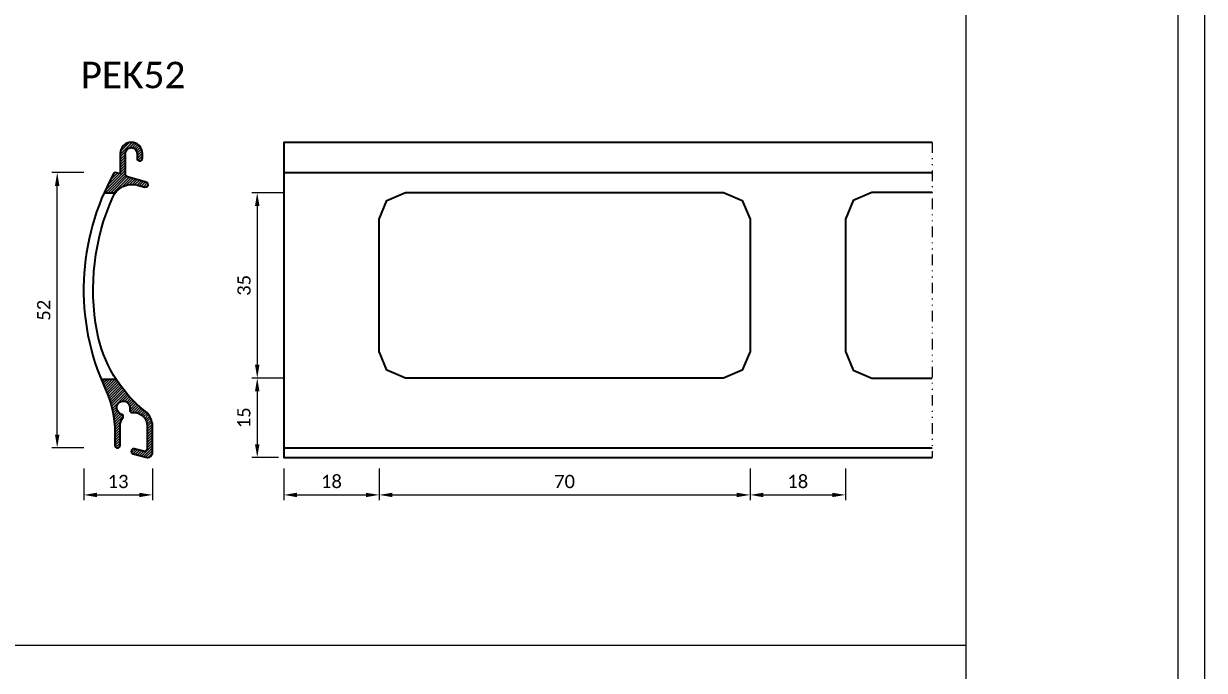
# Model space of a CAD drawing. Header units: millimetres. Extents: x 0 to 7790, y 0 to 17467.
# Drawn here: x 227.2 to 450, y 16678.8 to 16800.9 of the extents above; entities that cross this region are included whole.
import ezdxf

# ---------------------------------------------------------------- set-up
doc = ezdxf.new("R2010")
doc.units = ezdxf.units.MM
doc.header["$PDMODE"] = 35
doc.linetypes.add('DIVIDE', pattern=[5.3, 2, -1, 0.15, -1, 0.15, -1])
doc.layers.get('0').update_dxf_attribs({"lineweight": 15})
for name, color, linetype, lineweight in [('_MB_kreskowanie_profile_0.09', 7, 'Continuous', 9), ('_MB_profile_0.25', 7, 'Continuous', 25), ('_MB_ramka_0.15', 124, 'Continuous', 15), ('_MB_solid', 7, 'Continuous', 9), ('_MB_tekst_0.25', 40, 'Continuous', 25), ('_MB_urwania_0.09', 133, 'DIVIDE', 9), ('_MB_wymiar_detal_0.09', 94, 'Continuous', 9)]:
    doc.layers.add(name, color=color, linetype=linetype, lineweight=lineweight)
doc.layers.add('_MB_pomocnicze_niedrukowane', color=220, linetype='Continuous', lineweight=15, plot=False)
doc.styles.add('_MB_Calibri_Light_2.5', font='calibril.ttf', dxfattribs={"height": 2.5})
doc.dimstyles.new('_MB_detal', dxfattribs={"dimscale": 10, "dimtxt": 2.5, "dimasz": 2.5, "dimexe": 1, "dimexo": 1, "dimgap": 1.25, "dimtad": 1, "dimdsep": 46, "dimtxsty": '_MB_Calibri_Light_2.5', "dimcen": -2.5, "dimclrd": 256, "dimclre": 256, "dimclrt": 40, "dimazin": 0, "dimtfac": 0.2, "dimtmove": 1, "dimatfit": 1, "dimfxl": 5, "dimfxlon": 1, "dimtolj": 1, "dimlwd": -1, "dimlwe": -1, "dimarcsym": 0})

# ---------------------------------------------------------------- blocks, each defined once
blk = doc.blocks.new('*D480')
at = {"layer": '_MB_wymiar_detal_0.09', "transparency": 16777216}
for p, q in [((238.51, 16772.8), (232.51, 16772.8)), ((233.51, 16723.33), (233.51, 16770.3)), ((238.51, 16720.83), (232.51, 16720.83))]:
    blk.add_line(p, q, dxfattribs=at)
for points in [[(233.09, 16770.3), (233.93, 16770.3), (233.51, 16772.8)], [(233.09, 16723.33), (233.93, 16723.33), (233.51, 16720.83)]]:
    blk.add_solid(points, dxfattribs=at)
at = {"layer": 'Defpoints', "color": 0, "transparency": 16777216}
for p in [(233.51, 16772.8), (244.4, 16772.8), (244.89, 16720.83)]:
    blk.add_point(p, dxfattribs=at)
at = {"layer": '_MB_wymiar_detal_0.09', "color": 40, "transparency": 16777216, "insert": (230.98, 16746.81), "char_height": 2.5, "attachment_point": 5, "rotation": 90, "style": '_MB_Calibri_Light_2.5'}
blk.add_mtext('52', dxfattribs=at)
blk = doc.blocks.new('*D481')
at = {"layer": '_MB_wymiar_detal_0.09', "transparency": 16777216}
for p, q in [((238.51, 16716.95), (238.51, 16710.95)), ((251.49, 16716.95), (251.49, 16710.95)), ((241.01, 16711.95), (248.99, 16711.95))]:
    blk.add_line(p, q, dxfattribs=at)
for points in [[(241.01, 16712.36), (241.01, 16711.53), (238.51, 16711.95)], [(248.99, 16712.36), (248.99, 16711.53), (251.49, 16711.95)]]:
    blk.add_solid(points, dxfattribs=at)
at = {"layer": 'Defpoints', "color": 0, "transparency": 16777216}
for p in [(238.51, 16749.28), (251.49, 16722.5), (251.49, 16711.95)]:
    blk.add_point(p, dxfattribs=at)
at = {"layer": '_MB_wymiar_detal_0.09', "color": 40, "transparency": 16777216, "insert": (245, 16714.47), "char_height": 2.5, "attachment_point": 5, "style": '_MB_Calibri_Light_2.5'}
blk.add_mtext('13', dxfattribs=at)
blk = doc.blocks.new('-PEK52')
at = {"layer": '_MB_kreskowanie_profile_0.09', "transparency": 33554687}
h = blk.add_hatch(dxfattribs=at)
h.set_pattern_fill('JIS_WOOD', color=256, scale=0.5)
h.set_pattern_definition([(45, (-1.4719, 1.3833), (-0.25, 0.25), [])])
h.paths.add_polyline_path([(1.66, -4.24), (1.36, -4.01), (-2.2, -3.05), (-2.47, -2.87), (-2.57, -2.57), (-2.57, 1.38, -1), (-0.37, 1.38), (-0.37, 0.48, 1), (0.63, 0.48), (0.63, 1.38, 1), (-3.57, 1.38), (-3.57, -2.23), (-3.65, -2.39), (-3.82, -2.42), (-4.51, -2.24, 0.343154), (-4.74, -2.34, 0.02289), (-6.58, -6.02), (-4.47, -6.02, -0.302022), (-0.28, -4.6), (1.1, -4.97), (1.48, -4.92), (1.71, -4.62)])
h.paths.add_polyline_path([(-4.36, -41.2), (-7.19, -41.2, 0.011212), (-6.39, -43.05, -0.107755), (-4.57, -51.38), (-4.57, -53.7, 1), (-3.57, -53.7), (-3.57, -50.07, -0.15716), (-3.09, -48.58, 0.510806), (-3.35, -47.81, -2.301534), (-1.76, -46.91, 0.510806), (-1.23, -47.53, -0.438335), (1.53, -50.07), (1.53, -54.37, -0.493145), (0.9, -54.85), (-0.84, -54.38, 1), (-1.1, -55.35), (1.27, -55.98, 0.493145), (2.53, -55.02), (2.53, -50.07, 0.229804), (1.17, -47.28, -0.08279)])
at = {"layer": '_MB_solid', "transparency": 33554687}
h = blk.add_hatch(color=256, dxfattribs=at)
h.dxf.hatch_style = 1
h.paths.add_polyline_path([(-2.2, -3.05), (-2.47, -2.87), (-2.57, -2.57), (-2.57, 1.38, -1), (-0.37, 1.38), (-0.37, 0.48, 1), (0.63, 0.48), (0.63, 1.38, 1), (-3.57, 1.38), (-3.57, -2.23), (-3.65, -2.39), (-3.82, -2.42), (-4.51, -2.24, 0.343154), (-4.74, -2.34, 0.02289), (-6.58, -6.02), (-4.47, -6.02, -0.302022), (-0.28, -4.6), (1.1, -4.97), (1.48, -4.92), (1.71, -4.62), (1.66, -4.24), (1.36, -4.01)])
h.paths.add_polyline_path([(-4.36, -41.2), (-7.19, -41.2, 0.011212), (-6.39, -43.05, -0.107755), (-4.57, -51.38), (-4.57, -53.7, 1), (-3.57, -53.7), (-3.57, -50.07, -0.15716), (-3.09, -48.58, 0.510806), (-3.35, -47.81, -2.301534), (-1.76, -46.91, 0.510806), (-1.23, -47.53, -0.438335), (1.53, -50.07), (1.53, -54.37, -0.493145), (0.9, -54.85), (-0.84, -54.38, 1), (-1.1, -55.35), (1.27, -55.98, 0.493145), (2.53, -55.02), (2.53, -50.07, 0.229804), (1.17, -47.28, -0.08279)])
at = {"layer": '_MB_profile_0.25'}
blk.add_lwpolyline([(1.1, -4.97), (1.48, -4.92), (1.71, -4.62), (1.66, -4.24), (1.36, -4.01), (-2.2, -3.05), (-2.47, -2.87), (-2.57, -2.57), (-2.57, 1.38, -1), (-0.37, 1.38), (-0.37, 0.48, 1), (0.63, 0.48), (0.63, 1.38, 1), (-3.57, 1.38), (-3.57, -2.23), (-3.65, -2.39), (-3.82, -2.42), (-4.51, -2.24, 0.343154), (-4.74, -2.34, 0.239347), (-6.39, -43.05, -0.107755), (-4.57, -51.38), (-4.57, -53.7, 1), (-3.57, -53.7), (-3.57, -50.07, -0.15716), (-3.09, -48.58, 0.510806), (-3.35, -47.81, -2.301534), (-1.76, -46.91, 0.510806), (-1.23, -47.53, -0.438335), (1.53, -50.07), (1.53, -54.37, -0.493145), (0.9, -54.85), (-0.84, -54.38, 1), (-1.1, -55.35), (1.27, -55.98, 0.493145), (2.53, -55.02), (2.53, -50.07, 0.229804), (1.17, -47.28, -0.18194), (-7.93, -32.21, -0.151106), (-4.97, -6.85, -0.369669), (-0.28, -4.6), (1.1, -4.97), (1.02, -4.95)], format="xyb", dxfattribs=at)
for points in [[(-6.58, -6.02), (-4.47, -6.02)], [(-7.19, -41.2), (-4.36, -41.2)]]:
    blk.add_lwpolyline(points, dxfattribs=at)
blk = doc.blocks.new('*D482')
at = {"layer": '_MB_wymiar_detal_0.09', "transparency": 16777216}
for p, q in [((276.26, 16769.01), (270.26, 16769.01)), ((271.26, 16766.51), (271.26, 16736.51)), ((276.26, 16734.01), (270.26, 16734.01))]:
    blk.add_line(p, q, dxfattribs=at)
for points in [[(270.84, 16766.51), (271.68, 16766.51), (271.26, 16769.01)], [(270.84, 16736.51), (271.68, 16736.51), (271.26, 16734.01)]]:
    blk.add_solid(points, dxfattribs=at)
at = {"layer": 'Defpoints', "color": 0, "transparency": 16777216}
for p in [(299.26, 16769.01), (271.26, 16734.01), (299.26, 16734.01)]:
    blk.add_point(p, dxfattribs=at)
at = {"layer": '_MB_wymiar_detal_0.09', "color": 40, "transparency": 16777216, "insert": (268.77, 16751.51), "char_height": 2.5, "attachment_point": 5, "rotation": 90, "style": '_MB_Calibri_Light_2.5'}
blk.add_mtext('35', dxfattribs=at)
blk = doc.blocks.new('*D483')
at = {"layer": '_MB_wymiar_detal_0.09', "transparency": 16777216}
for p, q in [((276.26, 16734.01), (270.26, 16734.01)), ((271.26, 16731.51), (271.26, 16721.51)), ((275.26, 16719.01), (270.26, 16719.01))]:
    blk.add_line(p, q, dxfattribs=at)
for points in [[(270.84, 16731.51), (271.68, 16731.51), (271.26, 16734.01)], [(270.84, 16721.51), (271.68, 16721.51), (271.26, 16719.01)]]:
    blk.add_solid(points, dxfattribs=at)
at = {"layer": 'Defpoints', "color": 0, "transparency": 16777216}
for p in [(299.26, 16734.01), (271.26, 16719.01), (276.26, 16719.01)]:
    blk.add_point(p, dxfattribs=at)
at = {"layer": '_MB_wymiar_detal_0.09', "color": 40, "transparency": 16777216, "insert": (268.74, 16726.51), "char_height": 2.5, "attachment_point": 5, "rotation": 90, "style": '_MB_Calibri_Light_2.5'}
blk.add_mtext('15', dxfattribs=at)
blk = doc.blocks.new('*D484')
at = {"layer": '_MB_wymiar_detal_0.09', "transparency": 16777216}
for p, q in [((276.26, 16716.95), (276.26, 16710.95)), ((294.26, 16716.95), (294.26, 16710.95)), ((278.76, 16711.95), (291.76, 16711.95))]:
    blk.add_line(p, q, dxfattribs=at)
for points in [[(278.76, 16712.36), (278.76, 16711.53), (276.26, 16711.95)], [(291.76, 16712.36), (291.76, 16711.53), (294.26, 16711.95)]]:
    blk.add_solid(points, dxfattribs=at)
at = {"layer": 'Defpoints', "color": 0, "transparency": 16777216}
for p in [(294.26, 16739.01), (276.26, 16719.01), (294.26, 16711.95)]:
    blk.add_point(p, dxfattribs=at)
at = {"layer": '_MB_wymiar_detal_0.09', "color": 40, "transparency": 16777216, "insert": (285.26, 16714.47), "char_height": 2.5, "attachment_point": 5, "style": '_MB_Calibri_Light_2.5'}
blk.add_mtext('18', dxfattribs=at)
blk = doc.blocks.new('*D485')
at = {"layer": '_MB_wymiar_detal_0.09', "transparency": 16777216}
for p, q in [((294.26, 16716.95), (294.26, 16710.95)), ((364.26, 16716.95), (364.26, 16710.95)), ((296.76, 16711.95), (361.76, 16711.95))]:
    blk.add_line(p, q, dxfattribs=at)
for points in [[(296.76, 16712.36), (296.76, 16711.53), (294.26, 16711.95)], [(361.76, 16712.36), (361.76, 16711.53), (364.26, 16711.95)]]:
    blk.add_solid(points, dxfattribs=at)
at = {"layer": 'Defpoints', "color": 0, "transparency": 16777216}
for p in [(294.26, 16739.01), (364.26, 16739.01), (364.26, 16711.95)]:
    blk.add_point(p, dxfattribs=at)
at = {"layer": '_MB_wymiar_detal_0.09', "color": 40, "transparency": 16777216, "insert": (329.26, 16714.47), "char_height": 2.5, "attachment_point": 5, "style": '_MB_Calibri_Light_2.5'}
blk.add_mtext('70', dxfattribs=at)
blk = doc.blocks.new('*D486')
at = {"layer": '_MB_wymiar_detal_0.09', "transparency": 16777216}
for p, q in [((364.26, 16716.95), (364.26, 16710.95)), ((382.26, 16716.95), (382.26, 16710.95)), ((366.76, 16711.95), (379.76, 16711.95))]:
    blk.add_line(p, q, dxfattribs=at)
for points in [[(366.76, 16712.36), (366.76, 16711.53), (364.26, 16711.95)], [(379.76, 16712.36), (379.76, 16711.53), (382.26, 16711.95)]]:
    blk.add_solid(points, dxfattribs=at)
at = {"layer": 'Defpoints', "color": 0, "transparency": 16777216}
for p in [(364.26, 16739.01), (382.26, 16739.01), (382.26, 16711.95)]:
    blk.add_point(p, dxfattribs=at)
at = {"layer": '_MB_wymiar_detal_0.09', "color": 40, "transparency": 16777216, "insert": (373.26, 16714.47), "char_height": 2.5, "attachment_point": 5, "style": '_MB_Calibri_Light_2.5'}
blk.add_mtext('18', dxfattribs=at)
blk = doc.blocks.new('-PEK52_urwanie')
at = {"layer": '_MB_profile_0.25'}
for points in [[(0, 0), (-122.35, 0), (-122.35, -59.5), (0, -59.5)], [(-122.35, -5.72), (0, -5.72)], [(0, -9.5), (-11.35, -9.5), (-14.88, -10.96), (-16.35, -14.5), (-16.35, -39.5), (-14.88, -43.04), (-11.35, -44.5), (0, -44.5)], [(-122.35, -57.68), (0, -57.68)]]:
    blk.add_lwpolyline(points, dxfattribs=at)
blk.add_lwpolyline([(-99.35, -44.5), (-102.88, -43.04), (-104.35, -39.5), (-104.35, -14.5), (-102.88, -10.96), (-99.35, -9.5), (-39.35, -9.5), (-35.81, -10.96), (-34.35, -14.5), (-34.35, -39.5), (-35.81, -43.04), (-39.35, -44.5)], close=True, dxfattribs=at)
at = {"layer": '_MB_urwania_0.09'}
blk.add_line((0, 0), (0, -59.5), dxfattribs=at)

msp = doc.modelspace()

# ---------------------------------------------------------------- linework, layer by layer
at = {"layer": '_MB_pomocnicze_niedrukowane'}
msp.add_lwpolyline([(45, 16923.52), (405, 16923.52), (405, 16513.52), (45, 16513.52)], close=True, dxfattribs=at)
at = {"layer": '_MB_ramka_0.15'}
for points in [[(0, 17103.52), (450, 17103.52), (450, 16468.52), (0, 16468.52)], [(5, 17098.52), (445, 17098.52), (445, 16473.52), (5, 16473.52)]]:
    msp.add_lwpolyline(points, close=True, dxfattribs=at)
msp.add_lwpolyline([(405, 16683.52), (45, 16683.52), (45, 16923.52), (405, 16923.52), (405, 16683.52)], dxfattribs=at)

# ---------------------------------------------------------------- block references
for name, p in [('-PEK52', (248.961, 16775.029)), ('-PEK52_urwanie', (398.607, 16778.512))]:
    msp.add_blockref(name, p)

# ---------------------------------------------------------------- texts
at = {"layer": '_MB_tekst_0.25', "color": 7, "lineweight": 35, "insert": (235.713, 16793.724), "char_height": 5, "width": 22.99064, "attachment_point": 1, "style": '_MB_Calibri_Light_2.5'}
msp.add_mtext('\\pi2.20686;{\\C256;PEK52}', dxfattribs=at)

# ---------------------------------------------------------------- dimensions: what is measured, and where the dimension line sits
at = {"layer": '_MB_wymiar_detal_0.09'}
dim = msp.add_linear_dim(base=(233.511, 16772.796), p1=(244.889, 16720.832), p2=(244.397, 16772.796), angle=90, text='52', dimstyle='_MB_detal', override={"dimtol": 0, "dimlim": 0, "dimtp": 0.1, "dimtm": 0.1, "dimtfac": 0.71, "dimtdec": 2, "dimtolj": 0, "dimtzin": 8}, dxfattribs=at)
dim.commit()
dim.dimension.update_dxf_attribs({"geometry": '*D480', "text_midpoint": (233.511, 16746.814), "dimtype": 160})
for base, p1, p2, picture, middle in [((271.261, 16734.012), (299.261, 16769.012), (299.261, 16734.012), '*D482', (271.295, 16751.512)), ((271.261, 16719.012), (299.261, 16734.012), (276.261, 16719.012), '*D483', (271.261, 16726.512))]:
    dim = msp.add_linear_dim(base=base, p1=p1, p2=p2, angle=90, dimstyle='_MB_detal', override={"dimtol": 0, "dimlim": 0, "dimtp": 0.1, "dimtm": 0.1, "dimtfac": 0.71, "dimtdec": 2, "dimtolj": 0, "dimtzin": 8}, dxfattribs=at)
    dim.commit()
    dim.dimension.update_dxf_attribs({"geometry": picture, "text_midpoint": middle, "dimtype": 160})
dim = msp.add_linear_dim(base=(251.489, 16711.946), p1=(238.511, 16749.282), p2=(251.489, 16722.504), text='13', dimstyle='_MB_detal', override={"dimtol": 0, "dimlim": 0, "dimtp": 0.1, "dimtm": 0.1, "dimtfac": 0.71, "dimtdec": 2, "dimtolj": 0, "dimtzin": 8}, dxfattribs=at)
dim.commit()
dim.dimension.update_dxf_attribs({"geometry": '*D481', "text_midpoint": (245, 16711.946), "dimtype": 160})
dim = msp.add_linear_dim(base=(294.261, 16711.946), p1=(276.261, 16719.012), p2=(294.261, 16739.012), dimstyle='_MB_detal', override={"dimtol": 0, "dimlim": 0, "dimtp": 0.1, "dimtm": 0.1, "dimtfac": 0.71, "dimtdec": 2, "dimtolj": 0, "dimtzin": 8}, dxfattribs=at)
dim.commit()
dim.dimension.update_dxf_attribs({"geometry": '*D484', "text_midpoint": (285.261, 16711.946), "dimtype": 160})
for base, p1, p2, picture, middle in [((364.261, 16711.946), (294.261, 16739.012), (364.261, 16739.012), '*D485', (329.261, 16714.473)), ((382.261, 16711.946), (364.261, 16739.012), (382.261, 16739.012), '*D486', (373.261, 16714.473))]:
    dim = msp.add_linear_dim(base=base, p1=p1, p2=p2, dimstyle='_MB_detal', override={"dimtol": 0, "dimlim": 0, "dimtp": 0.1, "dimtm": 0.1, "dimtfac": 0.71, "dimtdec": 2, "dimtolj": 0, "dimtzin": 8}, dxfattribs=at)
    dim.commit()
    dim.dimension.update_dxf_attribs({"geometry": picture, "text_midpoint": middle})

doc.saveas('drawing.dxf')
